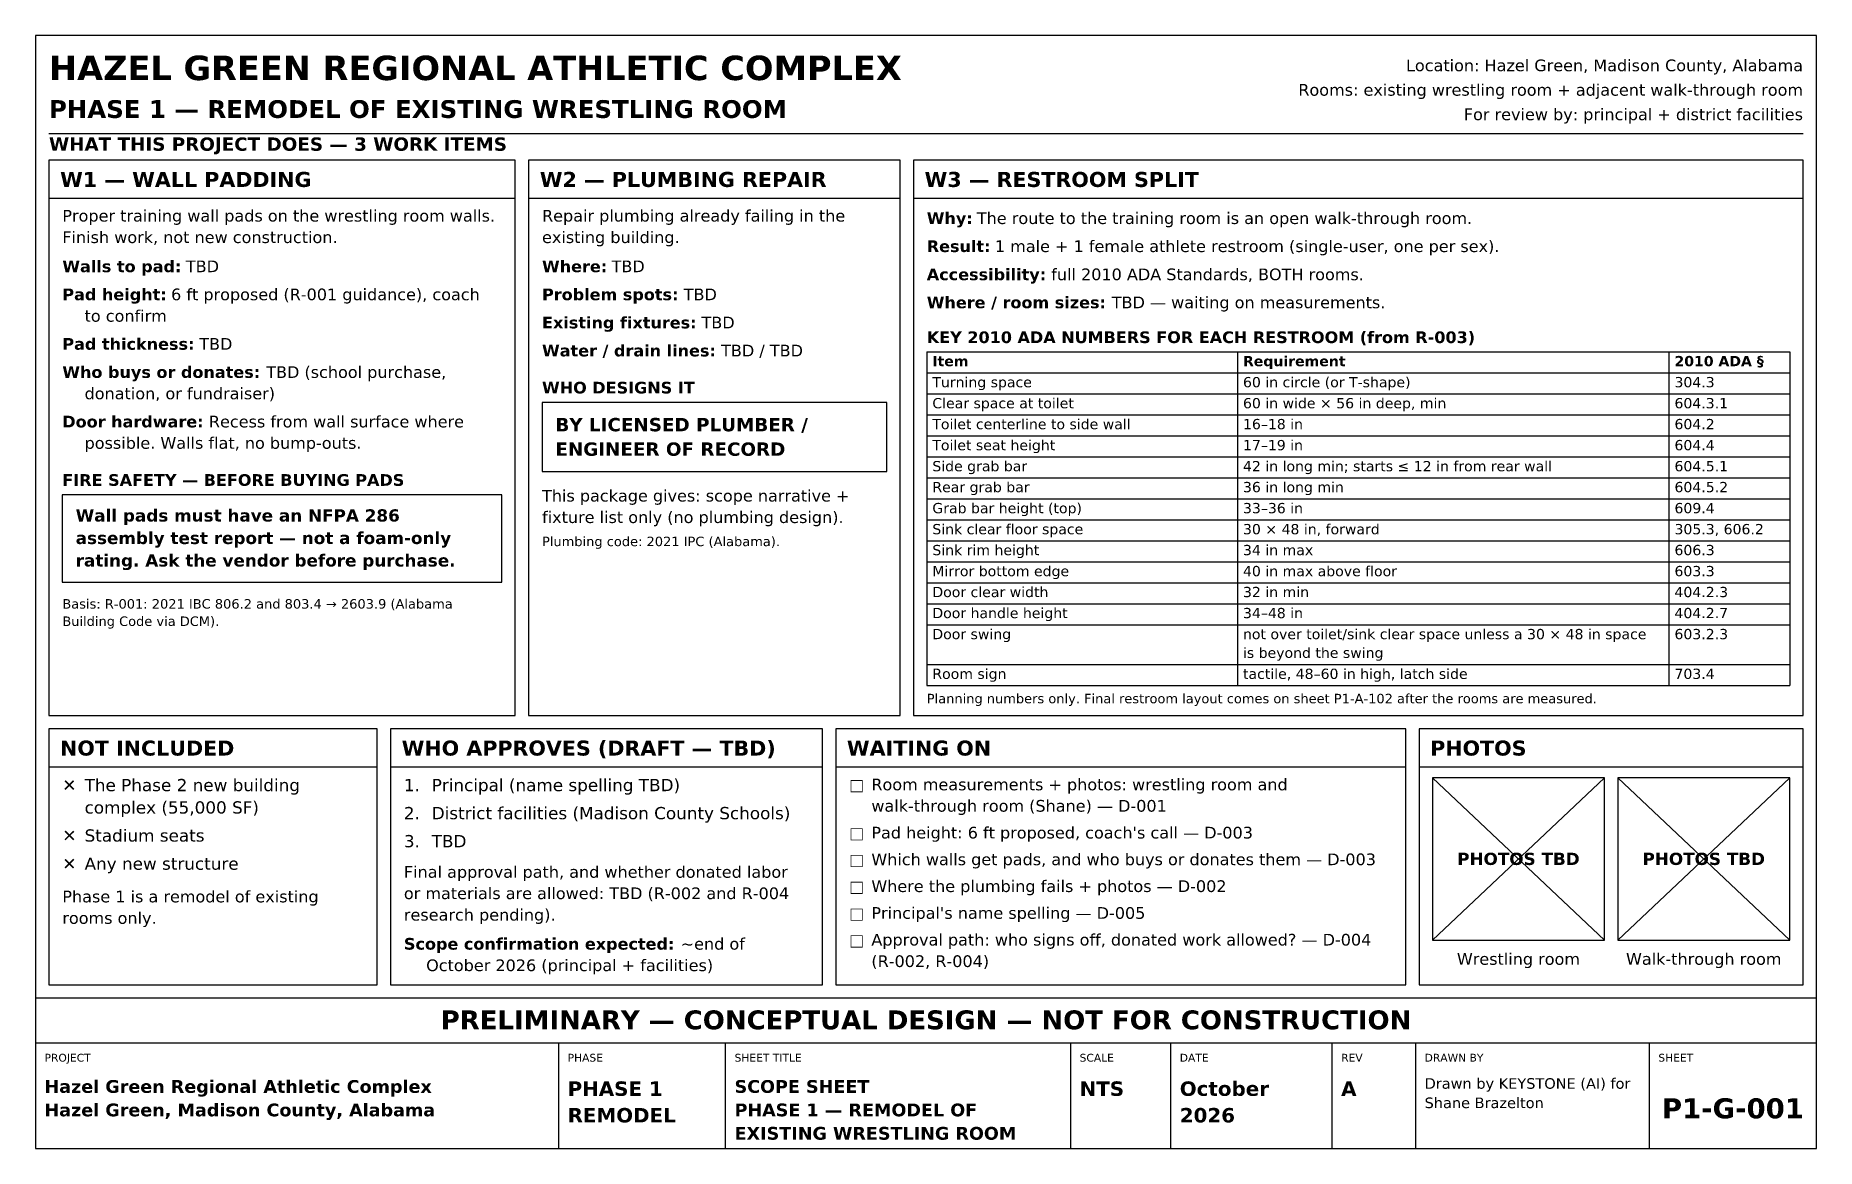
# Model space of a CAD drawing. Header units: inches. Extents: x 0.5 to 16.5, y 0.5 to 10.5.
import ezdxf
from ezdxf.enums import TextEntityAlignment as Align

# ---------------------------------------------------------------- set-up
doc = ezdxf.new("R2010")
doc.units = ezdxf.units.IN
doc.header["$MEASUREMENT"] = 0
doc.layers.add('A-ANNO-TEXT', color=7, linetype='Continuous')
doc.layers.add('G-ANNO-TTLB', color=7, linetype='Continuous')
doc.styles.add('KS-BOLD', font='DejaVuSans-Bold.ttf')
doc.styles.add('KS-REG', font='DejaVuSans.ttf')

msp = doc.modelspace()

# ---------------------------------------------------------------- linework, layer by layer
at = {"layer": 'A-ANNO-TEXT'}
for p, q in [((0.62, 9.62), (16.38, 9.62)), ((0.62, 9.04), (4.81, 9.04)), ((4.93, 9.04), (8.267, 9.04)), ((8.387, 9.04), (16.38, 9.04)), ((8.507, 7.657), (16.26, 7.657)), ((8.507, 7.657), (8.507, 4.659)), ((11.298, 7.657), (11.298, 4.659)), ((15.175, 7.657), (15.175, 4.659)), ((16.26, 7.657), (16.26, 4.659)), ((8.507, 7.469), (16.26, 7.469)), ((8.507, 7.28), (16.26, 7.28)), ((8.507, 7.091), (16.26, 7.091)), ((8.507, 6.903), (16.26, 6.903)), ((8.507, 6.714), (16.26, 6.714)), ((8.507, 6.525), (16.26, 6.525)), ((8.507, 6.337), (16.26, 6.337)), ((8.507, 6.148), (16.26, 6.148)), ((8.507, 5.959), (16.26, 5.959)), ((8.507, 5.771), (16.26, 5.771)), ((8.507, 5.582), (16.26, 5.582)), ((8.507, 5.394), (16.26, 5.394)), ((8.507, 5.205), (16.26, 5.205)), ((8.507, 4.848), (16.26, 4.848)), ((8.507, 4.659), (16.26, 4.659)), ((0.62, 3.93), (3.569, 3.93)), ((3.689, 3.93), (7.569, 3.93)), ((7.689, 3.93), (12.81, 3.93)), ((12.93, 3.93), (16.38, 3.93)), ((13.05, 2.37), (14.595, 3.83)), ((13.05, 3.83), (14.595, 2.37)), ((14.715, 2.37), (16.26, 3.83)), ((14.715, 3.83), (16.26, 2.37))]:
    msp.add_line(p, q, dxfattribs=at)
for points in [[(0.62, 4.39), (4.81, 4.39), (4.81, 9.38), (0.62, 9.38)], [(4.93, 4.39), (8.267, 4.39), (8.267, 9.38), (4.93, 9.38)], [(8.387, 4.39), (16.38, 4.39), (16.38, 9.38), (8.387, 9.38)], [(5.05, 6.584), (8.147, 6.584), (8.147, 7.204), (5.05, 7.204)], [(0.74, 5.589), (4.69, 5.589), (4.69, 6.374), (0.74, 6.374)], [(0.62, 1.97), (3.569, 1.97), (3.569, 4.27), (0.62, 4.27)], [(3.689, 1.97), (7.569, 1.97), (7.569, 4.27), (3.689, 4.27)], [(7.689, 1.97), (12.81, 1.97), (12.81, 4.27), (7.689, 4.27)], [(12.93, 1.97), (16.38, 1.97), (16.38, 4.27), (12.93, 4.27)], [(13.05, 2.37), (14.595, 2.37), (14.595, 3.83), (13.05, 3.83)], [(14.715, 2.37), (16.26, 2.37), (16.26, 3.83), (14.715, 3.83)]]:
    msp.add_lwpolyline(points, close=True, dxfattribs=at)
at = {"layer": 'G-ANNO-TTLB'}
for p, q in [((0.5, 1.45), (16.5, 1.45)), ((5.2, 0.5), (5.2, 1.45)), ((6.7, 0.5), (6.7, 1.45)), ((9.8, 0.5), (9.8, 1.45)), ((10.7, 0.5), (10.7, 1.45)), ((12.15, 0.5), (12.15, 1.45)), ((12.9, 0.5), (12.9, 1.45)), ((15, 0.5), (15, 1.45))]:
    msp.add_line(p, q, dxfattribs=at)
for points in [[(0.5, 0.5), (16.5, 0.5), (16.5, 10.5), (0.5, 10.5)], [(0.5, 1.45), (16.5, 1.45), (16.5, 1.85), (0.5, 1.85)]]:
    msp.add_lwpolyline(points, close=True, dxfattribs=at)

# ---------------------------------------------------------------- texts
at = {"layer": 'A-ANNO-TEXT'}
for s, height, style, p in [('HAZEL GREEN REGIONAL ATHLETIC COMPLEX', 0.22, 'KS-BOLD', (0.62, 10.1)), ('PHASE 1 — REMODEL OF EXISTING WRESTLING ROOM', 0.16, 'KS-BOLD', (0.62, 9.76)), ('WHAT THIS PROJECT DOES — 3 WORK ITEMS', 0.12, 'KS-BOLD', (0.62, 9.465)), ('W1 — WALL PADDING', 0.135, 'KS-BOLD', (0.72, 9.14)), ('W2 — PLUMBING REPAIR', 0.135, 'KS-BOLD', (5.03, 9.14)), ('W3 — RESTROOM SPLIT', 0.135, 'KS-BOLD', (8.487, 9.14)), ('Proper training wall pads on the wrestling room walls.', 0.105, 'KS-REG', (0.74, 8.829)), ('Repair plumbing already failing in the', 0.105, 'KS-REG', (5.05, 8.829)), ('Why:', 0.105, 'KS-BOLD', (8.507, 8.807)), ('The route to the training room is an open walk-through room.', 0.105, 'KS-REG', (8.957, 8.807)), ('Finish work, not new construction.', 0.105, 'KS-REG', (0.74, 8.636)), ('existing building.', 0.105, 'KS-REG', (5.05, 8.636)), ('Result:', 0.105, 'KS-BOLD', (8.507, 8.555)), ('1 male + 1 female athlete restroom (single-user, one per sex).', 0.105, 'KS-REG', (9.119, 8.555)), ('Walls to pad:', 0.105, 'KS-BOLD', (0.74, 8.374)), ('Where:', 0.105, 'KS-BOLD', (5.05, 8.374)), ('TBD', 0.105, 'KS-REG', (1.85, 8.374)), ('TBD', 0.105, 'KS-REG', (5.675, 8.374)), ('Accessibility:', 0.105, 'KS-BOLD', (8.507, 8.302)), ('full 2010 ADA Standards, BOTH rooms.', 0.105, 'KS-REG', (9.625, 8.302)), ('Pad height:', 0.105, 'KS-BOLD', (0.74, 8.122)), ('6 ft proposed (R-001 guidance), coach', 0.105, 'KS-REG', (1.717, 8.122)), ('Problem spots:', 0.105, 'KS-BOLD', (5.05, 8.122)), ('TBD', 0.105, 'KS-REG', (6.323, 8.122)), ('to confirm', 0.105, 'KS-REG', (0.94, 7.929)), ('Where / room sizes:', 0.105, 'KS-BOLD', (8.507, 8.05)), ('TBD — waiting on measurements.', 0.105, 'KS-REG', (10.169, 8.05)), ('Existing fixtures:', 0.105, 'KS-BOLD', (5.05, 7.869)), ('TBD', 0.105, 'KS-REG', (6.483, 7.869)), ('KEY 2010 ADA NUMBERS FOR EACH RESTROOM (from R-003)', 0.105, 'KS-BOLD', (8.507, 7.737)), ('Pad thickness:', 0.105, 'KS-BOLD', (0.74, 7.677)), ('TBD', 0.105, 'KS-REG', (1.97, 7.677)), ('Water / drain lines:', 0.105, 'KS-BOLD', (5.05, 7.617)), ('TBD / TBD', 0.105, 'KS-REG', (6.659, 7.617)), ('Who buys or donates:', 0.105, 'KS-BOLD', (0.74, 7.424)), ('TBD (school purchase,', 0.105, 'KS-REG', (2.572, 7.424)), ('Item', 0.092, 'KS-BOLD', (8.557, 7.529)), ('Requirement', 0.092, 'KS-BOLD', (11.348, 7.529)), ('2010 ADA §', 0.092, 'KS-BOLD', (15.225, 7.529)), ('WHO DESIGNS IT', 0.105, 'KS-BOLD', (5.05, 7.284)), ('Turning space', 0.092, 'KS-REG', (8.557, 7.34)), ('60 in circle (or T-shape)', 0.092, 'KS-REG', (11.348, 7.34)), ('304.3', 0.092, 'KS-REG', (15.225, 7.34)), ('donation, or fundraiser)', 0.105, 'KS-REG', (0.94, 7.232)), ('Clear space at toilet', 0.092, 'KS-REG', (8.557, 7.151)), ('60 in wide × 56 in deep, min', 0.092, 'KS-REG', (11.348, 7.151)), ('604.3.1', 0.092, 'KS-REG', (15.225, 7.151)), ('Door hardware:', 0.105, 'KS-BOLD', (0.74, 6.979)), ('Recess from wall surface where', 0.105, 'KS-REG', (2.057, 6.979)), ('BY LICENSED PLUMBER /', 0.12, 'KS-BOLD', (5.17, 6.944)), ('Toilet centerline to side wall', 0.092, 'KS-REG', (8.557, 6.963)), ('16–18 in', 0.092, 'KS-REG', (11.348, 6.963)), ('604.2', 0.092, 'KS-REG', (15.225, 6.963)), ('possible. Walls flat, no bump-outs.', 0.105, 'KS-REG', (0.94, 6.787)), ('ENGINEER OF RECORD', 0.12, 'KS-BOLD', (5.17, 6.724)), ('Toilet seat height', 0.092, 'KS-REG', (8.557, 6.774)), ('17–19 in', 0.092, 'KS-REG', (11.348, 6.774)), ('604.4', 0.092, 'KS-REG', (15.225, 6.774)), ('FIRE SAFETY — BEFORE BUYING PADS', 0.105, 'KS-BOLD', (0.74, 6.454)), ('Side grab bar', 0.092, 'KS-REG', (8.557, 6.585)), ('42 in long min; starts ≤ 12 in from rear wall', 0.092, 'KS-REG', (11.348, 6.585)), ('604.5.1', 0.092, 'KS-REG', (15.225, 6.585)), ('This package gives: scope narrative +', 0.105, 'KS-REG', (5.05, 6.313)), ('Rear grab bar', 0.092, 'KS-REG', (8.557, 6.397)), ('36 in long min', 0.092, 'KS-REG', (11.348, 6.397)), ('604.5.2', 0.092, 'KS-REG', (15.225, 6.397)), ('Wall pads must have an NFPA 286', 0.11, 'KS-BOLD', (0.86, 6.133)), ('Grab bar height (top)', 0.092, 'KS-REG', (8.557, 6.208)), ('33–36 in', 0.092, 'KS-REG', (11.348, 6.208)), ('609.4', 0.092, 'KS-REG', (15.225, 6.208)), ('fixture list only (no plumbing design).', 0.105, 'KS-REG', (5.05, 6.12)), ('Sink clear floor space', 0.092, 'KS-REG', (8.557, 6.019)), ('30 × 48 in, forward', 0.092, 'KS-REG', (11.348, 6.019)), ('305.3, 606.2', 0.092, 'KS-REG', (15.225, 6.019)), ('assembly test report — not a foam-only', 0.11, 'KS-BOLD', (0.86, 5.931)), ('Plumbing code: 2021 IPC (Alabama).', 0.085, 'KS-REG', (5.05, 5.912)), ('Sink rim height', 0.092, 'KS-REG', (8.557, 5.831)), ('34 in max', 0.092, 'KS-REG', (11.348, 5.831)), ('606.3', 0.092, 'KS-REG', (15.225, 5.831)), ('rating. Ask the vendor before purchase.', 0.11, 'KS-BOLD', (0.86, 5.729)), ('Mirror bottom edge', 0.092, 'KS-REG', (8.557, 5.642)), ('40 in max above floor', 0.092, 'KS-REG', (11.348, 5.642)), ('603.3', 0.092, 'KS-REG', (15.225, 5.642)), ('Door clear width', 0.092, 'KS-REG', (8.557, 5.454)), ('32 in min', 0.092, 'KS-REG', (11.348, 5.454)), ('404.2.3', 0.092, 'KS-REG', (15.225, 5.454)), ('Basis: R-001: 2021 IBC 806.2 and 803.4 → 2603.9 (Alabama', 0.085, 'KS-REG', (0.74, 5.351)), ('Building Code via DCM).', 0.085, 'KS-REG', (0.74, 5.195)), ('Door handle height', 0.092, 'KS-REG', (8.557, 5.265)), ('34–48 in', 0.092, 'KS-REG', (11.348, 5.265)), ('404.2.7', 0.092, 'KS-REG', (15.225, 5.265)), ('Door swing', 0.092, 'KS-REG', (8.557, 5.076)), ('not over toilet/sink clear space unless a 30 × 48 in space', 0.092, 'KS-REG', (11.348, 5.076)), ('603.2.3', 0.092, 'KS-REG', (15.225, 5.076)), ('is beyond the swing', 0.092, 'KS-REG', (11.348, 4.908)), ('Room sign', 0.092, 'KS-REG', (8.557, 4.719)), ('tactile, 48–60 in high, latch side', 0.092, 'KS-REG', (11.348, 4.719)), ('703.4', 0.092, 'KS-REG', (15.225, 4.719)), ('Planning numbers only. Final restroom layout comes on sheet P1-A-102 after the rooms are measured.', 0.085, 'KS-REG', (8.507, 4.5)), ('NOT INCLUDED', 0.135, 'KS-BOLD', (0.72, 4.03)), ('WHO APPROVES (DRAFT — TBD)', 0.135, 'KS-BOLD', (3.789, 4.03)), ('WAITING ON', 0.135, 'KS-BOLD', (7.789, 4.03)), ('PHOTOS', 0.135, 'KS-BOLD', (13.03, 4.03)), ('✕', 0.11, 'KS-REG', (0.74, 3.71)), ('The Phase 2 new building', 0.11, 'KS-REG', (0.94, 3.71)), ('1.', 0.11, 'KS-REG', (3.809, 3.71)), ('Principal (name spelling TBD)', 0.11, 'KS-REG', (4.059, 3.71)), ('□', 0.105, 'KS-REG', (7.809, 3.718)), ('Room measurements + photos: wrestling room and', 0.105, 'KS-REG', (8.009, 3.718)), ('complex (55,000 SF)', 0.11, 'KS-REG', (0.94, 3.509)), ('2.', 0.11, 'KS-REG', (3.809, 3.458)), ('District facilities (Madison County Schools)', 0.11, 'KS-REG', (4.059, 3.458)), ('walk-through room (Shane) — D-001', 0.105, 'KS-REG', (8.009, 3.526)), ('Stadium seats', 0.11, 'KS-REG', (0.94, 3.257)), ('□', 0.105, 'KS-REG', (7.809, 3.285)), ("Pad height: 6 ft proposed, coach's call — D-003", 0.105, 'KS-REG', (8.009, 3.285)), ('✕', 0.11, 'KS-REG', (0.74, 3.257)), ('3.', 0.11, 'KS-REG', (3.809, 3.206)), ('TBD', 0.11, 'KS-REG', (4.059, 3.206)), ('✕', 0.11, 'KS-REG', (0.74, 3.004)), ('Any new structure', 0.11, 'KS-REG', (0.94, 3.004)), ('Final approval path, and whether donated labor', 0.105, 'KS-REG', (3.809, 2.932)), ('□', 0.105, 'KS-REG', (7.809, 3.045)), ('Which walls get pads, and who buys or donates them — D-003', 0.105, 'KS-REG', (8.009, 3.045)), ('□', 0.105, 'KS-REG', (7.809, 2.804)), ('Where the plumbing fails + photos — D-002', 0.105, 'KS-REG', (8.009, 2.804)), ('Phase 1 is a remodel of existing', 0.105, 'KS-REG', (0.74, 2.711)), ('or materials are allowed: TBD (R-002 and R-004', 0.105, 'KS-REG', (3.809, 2.74)), ('rooms only.', 0.105, 'KS-REG', (0.74, 2.518)), ('research pending).', 0.105, 'KS-REG', (3.809, 2.547)), ('□', 0.105, 'KS-REG', (7.809, 2.563)), ("Principal's name spelling — D-005", 0.105, 'KS-REG', (8.009, 2.563)), ('□', 0.105, 'KS-REG', (7.809, 2.323)), ('Approval path: who signs off, donated work allowed? — D-004', 0.105, 'KS-REG', (8.009, 2.323)), ('Scope confirmation expected:', 0.105, 'KS-BOLD', (3.809, 2.286)), ('~end of', 0.105, 'KS-REG', (6.296, 2.286)), ('October 2026 (principal + facilities)', 0.105, 'KS-REG', (4.009, 2.093)), ('(R-002, R-004)', 0.105, 'KS-REG', (8.009, 2.13))]:
    msp.add_text(s, height=height, dxfattribs=dict(at, style=style)).set_placement(p)
at = {"layer": 'A-ANNO-TEXT', "style": 'KS-REG'}
for s, p in [('Location: Hazel Green, Madison County, Alabama', (16.38, 10.18)), ('Rooms: existing wrestling room + adjacent walk-through room', (16.38, 9.96)), ('For review by: principal + district facilities', (16.38, 9.74))]:
    msp.add_text(s, height=0.105, dxfattribs=at).set_placement(p, align=Align.RIGHT)
at = {"layer": 'A-ANNO-TEXT'}
for s, height, style, p in [('PHOTOS TBD', 0.11, 'KS-BOLD', (13.823, 3.047)), ('PHOTOS TBD', 0.11, 'KS-BOLD', (15.488, 3.047)), ('Wrestling room', 0.105, 'KS-REG', (13.823, 2.15)), ('Walk-through room', 0.105, 'KS-REG', (15.488, 2.15))]:
    msp.add_text(s, height=height, dxfattribs=dict(at, style=style)).set_placement(p, align=Align.CENTER)
at = {"layer": 'G-ANNO-TTLB', "style": 'KS-BOLD'}
for s, height, p in [('PRELIMINARY — CONCEPTUAL DESIGN — NOT FOR CONSTRUCTION', 0.17, (8.5, 1.57)), ('P1-G-001', 0.18, (15.75, 0.77))]:
    msp.add_text(s, height=height, dxfattribs=at).set_placement(p, align=Align.CENTER)
at = {"layer": 'G-ANNO-TTLB'}
for s, height, style, p in [('PROJECT', 0.07, 'KS-REG', (0.58, 1.28)), ('PHASE', 0.07, 'KS-REG', (5.28, 1.28)), ('SHEET TITLE', 0.07, 'KS-REG', (6.78, 1.28)), ('SCALE', 0.07, 'KS-REG', (9.88, 1.28)), ('DATE', 0.07, 'KS-REG', (10.78, 1.28)), ('REV', 0.07, 'KS-REG', (12.23, 1.28)), ('DRAWN BY', 0.07, 'KS-REG', (12.98, 1.28)), ('SHEET', 0.07, 'KS-REG', (15.08, 1.28)), ('Drawn by KEYSTONE (AI) for', 0.095, 'KS-REG', (12.98, 1.036)), ('Hazel Green Regional Athletic Complex', 0.115, 'KS-BOLD', (0.58, 0.999)), ('PHASE 1', 0.13, 'KS-BOLD', (5.28, 0.972)), ('SCOPE SHEET', 0.115, 'KS-BOLD', (6.78, 0.999)), ('NTS', 0.13, 'KS-BOLD', (9.88, 0.972)), ('October', 0.13, 'KS-BOLD', (10.78, 0.972)), ('A', 0.13, 'KS-BOLD', (12.23, 0.972)), ('Shane Brazelton', 0.095, 'KS-REG', (12.98, 0.862)), ('Hazel Green, Madison County, Alabama', 0.115, 'KS-BOLD', (0.58, 0.788)), ('REMODEL', 0.13, 'KS-BOLD', (5.28, 0.733)), ('PHASE 1 — REMODEL OF', 0.115, 'KS-BOLD', (6.78, 0.788)), ('2026', 0.13, 'KS-BOLD', (10.78, 0.733)), ('EXISTING WRESTLING ROOM', 0.115, 'KS-BOLD', (6.78, 0.578))]:
    msp.add_text(s, height=height, dxfattribs=dict(at, style=style)).set_placement(p)

doc.saveas('drawing.dxf')
